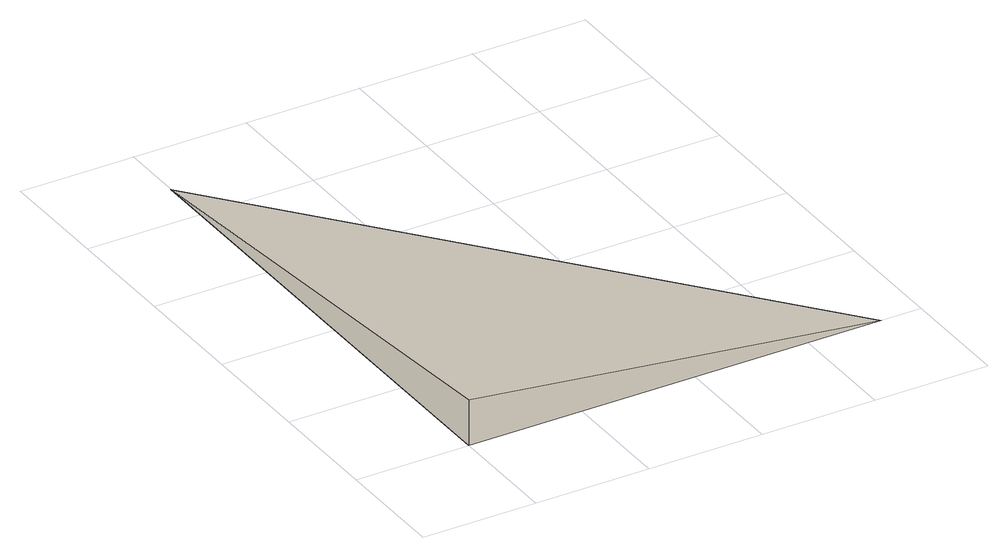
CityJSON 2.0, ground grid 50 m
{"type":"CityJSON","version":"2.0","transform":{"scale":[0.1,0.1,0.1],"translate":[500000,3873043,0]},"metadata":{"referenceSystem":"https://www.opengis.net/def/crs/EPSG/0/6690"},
"CityObjects":{
"building1":{"type":"Building","geometry":[{"type":"Solid","lod":"1","boundaries":[[[[0,1,2]],[[3,0,2]],[[3,1,0]],[[3,2,1]],[[4,5,6]],[[7,4,6]],[[7,5,4]],[[7,6,5]]]]}]}
},
"vertices":[
[0,2219,0],[1825,1,0],[0,1,0],[0,1,200],[456,1110,10],[913,555,10],[456,555,10],[456,555,50]
]}
